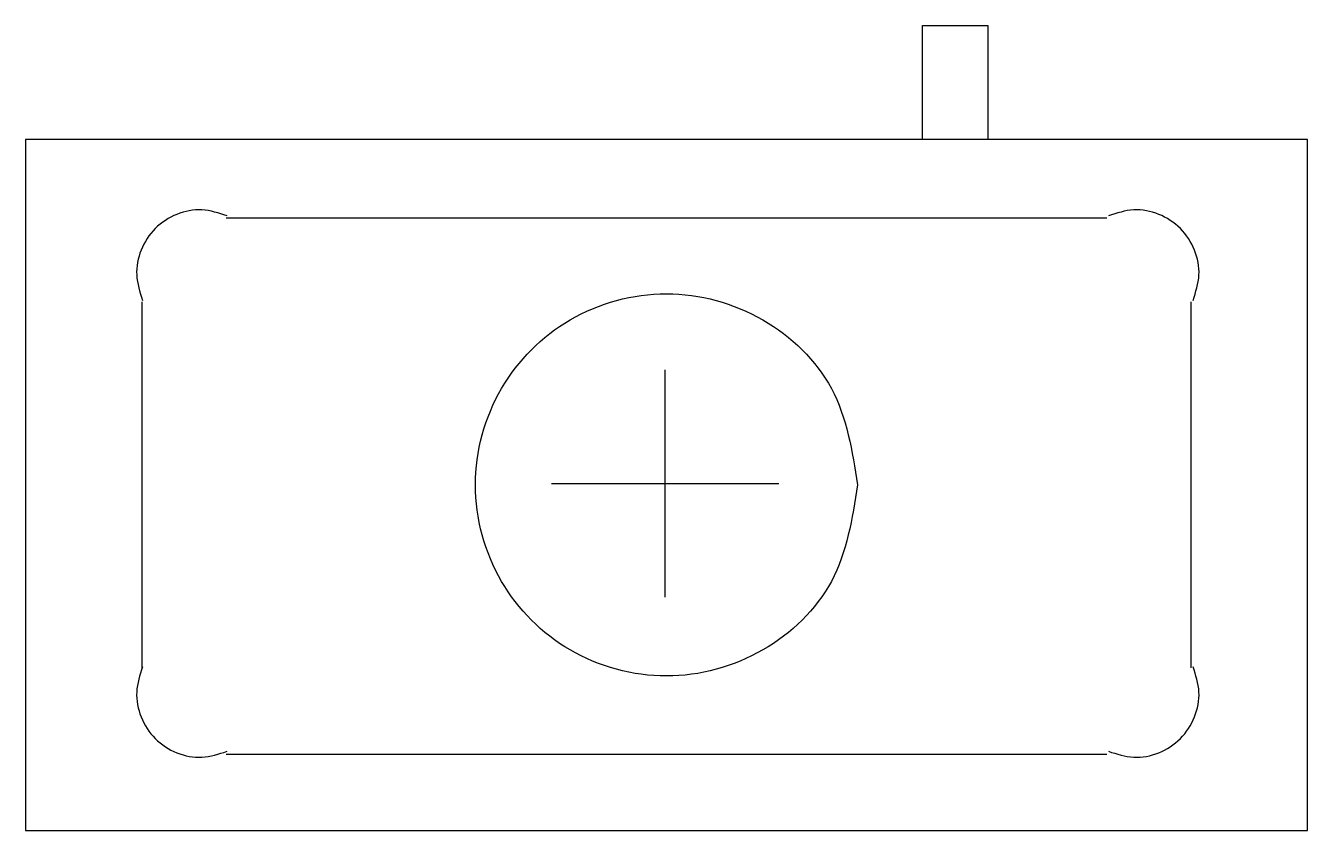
# Model space of a CAD drawing. Extents: x 0 to 10, y 0 to 6.3.
import ezdxf

# ---------------------------------------------------------------- set-up
doc = ezdxf.new("R2010")
doc.units = 0
doc.layers.add('Layer_1', color=7, linetype='CONTINUOUS')

msp = doc.modelspace()

# ---------------------------------------------------------------- linework, layer by layer
at = {"layer": 'Layer_1', "color": 7}
for p, q in [((7.027114, 6.306405), (7.535609, 6.306405)), ((7.027114, 5.417575), (7.027114, 6.306405)), ((7.535609, 6.306405), (7.535609, 5.417575)), ((10.032615, 5.417575), (0.021167, 5.417575)), ((0.021167, 5.417575), (0.021167, 0.021167)), ((10.032615, 0.021167), (10.032615, 5.417575)), ((1.58662, 4.804338), (8.465787, 4.804338)), ((0.930673, 1.290341), (0.930673, 4.148392)), ((9.123109, 4.148392), (9.123109, 1.290341)), ((5.016555, 1.841557), (5.016555, 3.619225)), ((4.127721, 2.73039), (5.90539, 2.73039)), ((8.465787, 0.613724), (1.58662, 0.613724)), ((0.021167, 0.021167), (10.032615, 0.021167))]:
    msp.add_line(p, q, dxfattribs=at)
for points, knots in [([(1.594888, 4.820876), (1.530016, 4.842134), (1.401415, 4.884276), (1.19643, 4.843995), (1.02403, 4.731793), (0.911662, 4.559581), (0.87144, 4.354588), (0.913529, 4.225869), (0.934807, 4.160795)], [0, 0, 0, 0, 0.201916, 0.400281, 0.602384, 0.804233, 1.002298, 1.204808, 1.204808, 1.204808, 1.204808]), ([(9.139646, 4.160795), (9.160924, 4.225869), (9.203013, 4.354588), (9.16279, 4.55958), (9.050424, 4.731794), (8.878023, 4.843995), (8.673039, 4.884276), (8.544437, 4.842134), (8.479566, 4.820876)], [0, 0, 0, 0, 0.202511, 0.400575, 0.602424, 0.804527, 1.002893, 1.204808, 1.204808, 1.204808, 1.204808]), ([(6.518618, 2.719367), (6.477578, 2.982428), (6.396709, 3.500789), (5.802575, 4.071428), (5.027705, 4.282991), (4.244756, 4.071512), (3.675199, 3.50058), (3.46408, 2.719367), (3.675199, 1.938153), (4.244756, 1.367221), (5.027705, 1.155742), (5.802575, 1.367306), (6.396709, 1.937945), (6.477578, 2.456305), (6.518618, 2.719367)], [0, 0, 0, 0, 0.78026, 1.537492, 2.317751, 3.097666, 3.85443, 4.634596, 5.414763, 6.171527, 6.951442, 7.731701, 8.488933, 9.269193, 9.269193, 9.269193, 9.269193]), ([(0.934807, 1.298609), (0.913548, 1.233737), (0.871403, 1.105134), (0.911693, 0.900164), (1.023911, 0.727633), (1.196442, 0.615416), (1.401412, 0.575125), (1.530015, 0.61727), (1.594888, 0.638529)], [0, 0, 0, 0, 0.201915, 0.400281, 0.602385, 0.804489, 1.002855, 1.20477, 1.20477, 1.20477, 1.20477]), ([(8.479566, 0.638529), (8.544438, 0.61727), (8.673042, 0.575125), (8.878011, 0.615416), (9.050543, 0.727633), (9.162759, 0.900164), (9.20305, 1.105134), (9.160906, 1.233737), (9.139646, 1.298609)], [0, 0, 0, 0, 0.201915, 0.400281, 0.602385, 0.804489, 1.002854, 1.20477, 1.20477, 1.20477, 1.20477])]:
    msp.add_open_spline(points, degree=3, knots=knots, dxfattribs=at)

doc.saveas('drawing.dxf')
